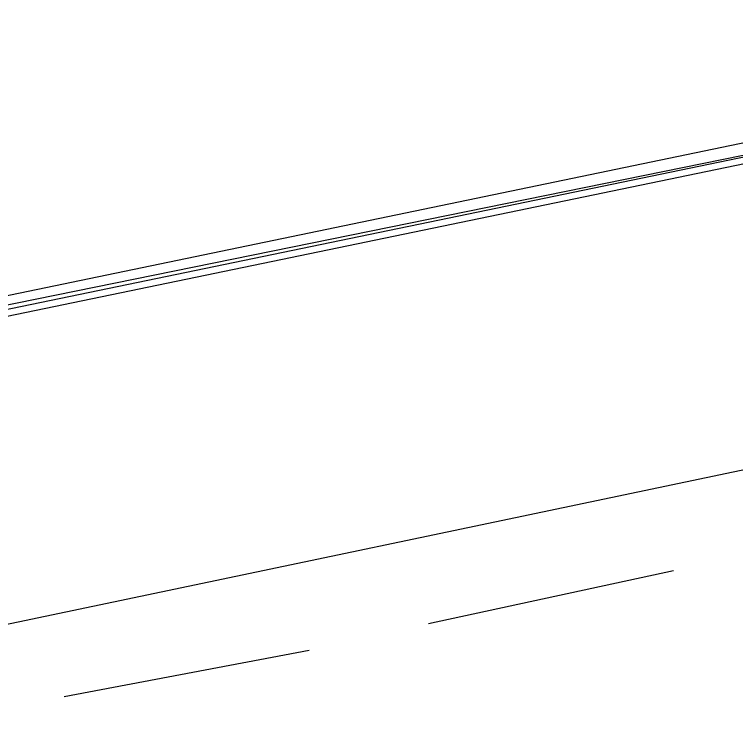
# Model space of a CAD drawing. Header units: feet. Extents: x -84 to 198, y -22 to 181.
# Drawn here: x 64.9 to 66.353, y 150.858 to 152.271 of the extents above; entities that cross this region are included whole.
import ezdxf

# ---------------------------------------------------------------- set-up
doc = ezdxf.new("R2010")
doc.units = ezdxf.units.FT
doc.layers.add('A-LINEA', color=7, linetype='CONTINUOUS')

msp = doc.modelspace()

# ---------------------------------------------------------------- linework, layer by layer
at = {"layer": 'A-LINEA'}
for p, q in [((67.6267, 151.6178), (64, 150.8578)), ((67.6267, 151.6178), (64, 150.8578)), ((66.2267, 151.1511), (65.7333, 151.0444)), ((66.2267, 151.1511), (65.7333, 151.0444)), ((65.4933, 150.9911), (65, 150.8978)), ((65.4933, 150.9911), (65, 150.8978))]:
    msp.add_line(p, q, dxfattribs=at)
for points in [[(67.6133, 152.2711), (63.76, 151.4711), (63.76, 151.4578), (67.6267, 152.2444), (67.6267, 152.2578), (67.6133, 152.2711)], [(67.6133, 152.2711), (63.76, 151.4711), (63.76, 151.4578), (67.6267, 152.2444), (67.6267, 152.2578), (67.6133, 152.2711)], [(67.6267, 152.2444), (63.76, 151.4444), (63.76, 151.4311), (67.6267, 152.2311), (67.6267, 152.2444)], [(67.6267, 152.2444), (63.76, 151.4444), (63.76, 151.4311), (67.6267, 152.2311), (67.6267, 152.2444)]]:
    msp.add_lwpolyline(points, dxfattribs=at)

doc.saveas('drawing.dxf')
